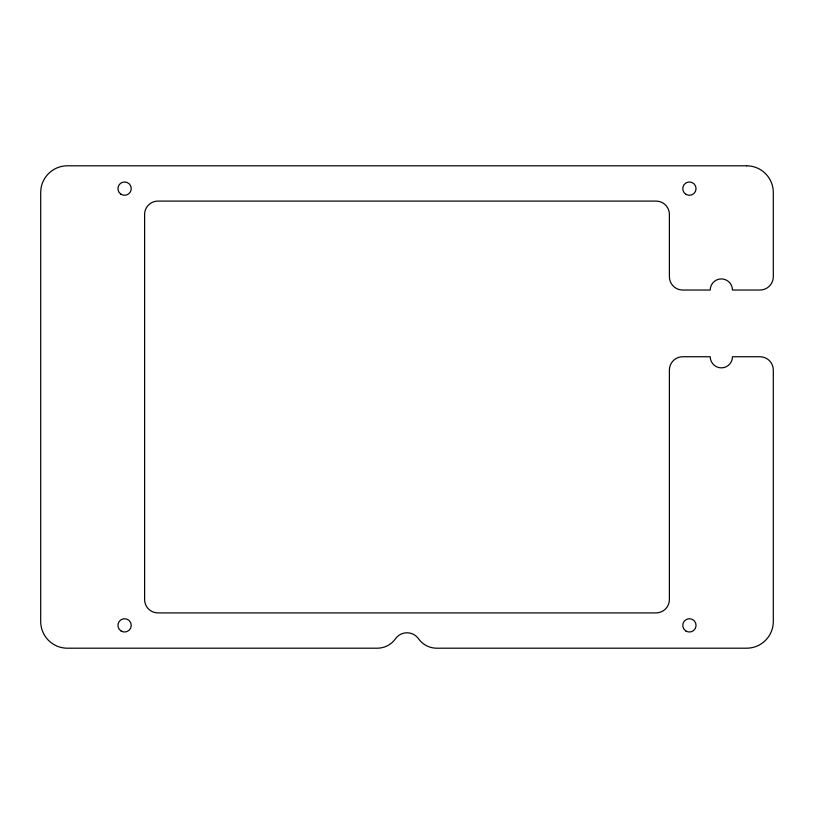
<?xml version="1.0" encoding="UTF-8"?>
<svg xmlns="http://www.w3.org/2000/svg" width="814" height="814" viewBox="0 0 814 814"><rect width="100%" height="100%" fill="white"/><g stroke="black" fill="none" stroke-linecap="round" stroke-linejoin="round"><path stroke-width="1.22" d="M746.611 165.802L67.389 165.802A26.689 26.689 0 0 0 40.7 192.491L40.7 621.509A26.689 26.689 0 0 0 67.389 648.198L377.289 648.198A22.232 22.232 0 0 0 395.462 638.766A14.123 14.123 0 0 1 418.538 638.766A22.232 22.232 0 0 0 436.711 648.198L746.611 648.198A26.689 26.689 0 0 0 773.3 621.509L773.3 370.085A13.339 13.339 0 0 0 759.961 356.746L732.468 356.746A11.121 11.121 0 0 1 721.346 367.867A11.121 11.121 0 0 1 710.225 356.746L682.732 356.746A13.339 13.339 0 0 0 669.393 370.085L669.393 599.572A13.339 13.339 0 0 1 656.053 612.911L157.947 612.911A13.339 13.339 0 0 1 144.607 599.572L144.607 214.428A13.339 13.339 0 0 1 157.947 201.089L656.053 201.089A13.339 13.339 0 0 1 669.393 214.428L669.393 276.689A13.339 13.339 0 0 0 682.732 290.038L710.225 290.038A11.121 11.121 0 0 1 721.346 278.917A11.121 11.121 0 0 1 732.468 290.038L759.961 290.038A13.339 13.339 0 0 0 773.3 276.689L773.3 192.491A26.689 26.689 0 0 0 746.611 165.802M121.255 631.145A6.675 6.675 0 0 0 131.258 625.366A6.675 6.675 0 0 0 121.255 619.586A6.675 6.675 0 0 0 121.255 631.145M120.848 194.159A6.675 6.675 0 0 0 131.247 189.113A6.675 6.675 0 0 0 121.673 182.631A6.675 6.675 0 0 0 120.848 194.159M685.673 630.891A6.675 6.675 0 0 0 696.062 625.844A6.675 6.675 0 0 0 686.497 619.362A6.675 6.675 0 0 0 685.673 630.891M686.08 194.414A6.675 6.675 0 0 0 696.082 188.634A6.675 6.675 0 0 0 686.08 182.855A6.675 6.675 0 0 0 686.08 194.414"/></g></svg>
